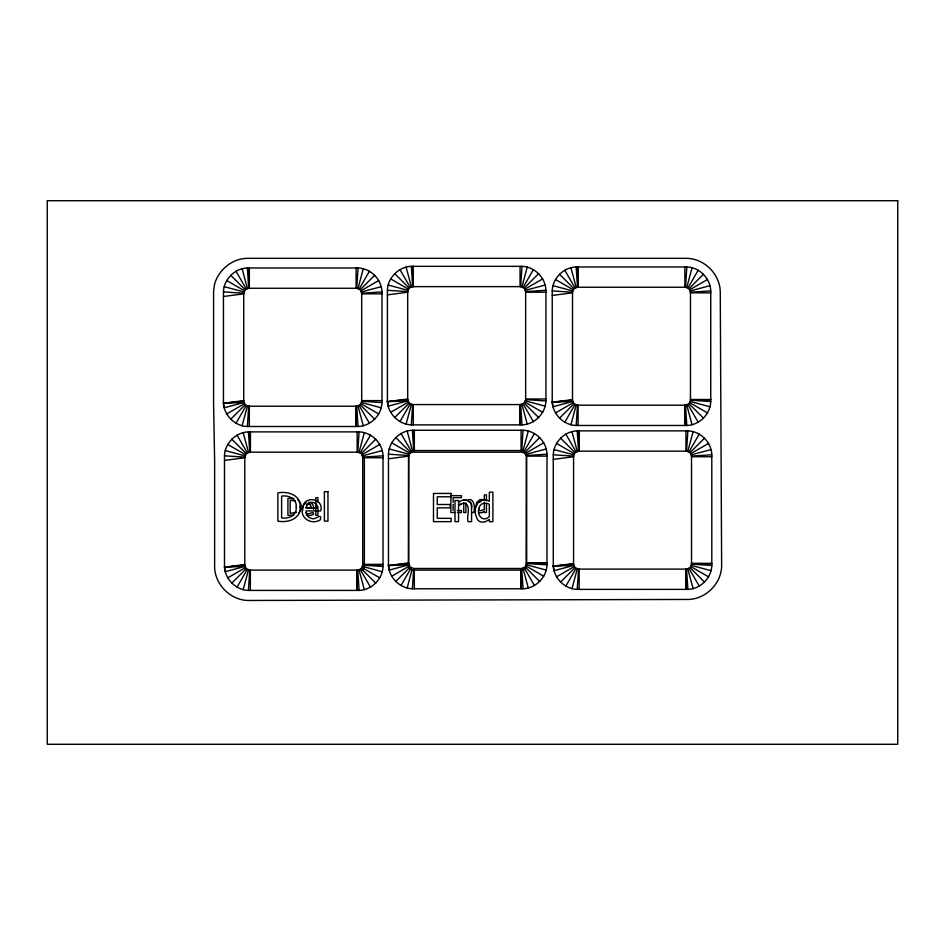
<?xml version="1.0" encoding="UTF-8"?>
<svg xmlns="http://www.w3.org/2000/svg" width="945" height="945" viewBox="0 0 945 945"><rect width="100%" height="100%" fill="white"/><g stroke="black" fill="none" stroke-linecap="round" stroke-linejoin="round"><path stroke-width="1.42" d="M249.315 288.343L249.326 267.978L249.326 288.26M250.354 452.253L250.366 431.889L250.366 452.171M413.272 286.713L413.272 266.348L413.272 286.63M414.312 450.623L414.323 430.258L414.323 450.541M520.069 404.507L520.057 424.872L520.057 404.578M521.108 569.87L521.097 588.77L521.097 569.941M578.092 287.327L578.104 266.962L578.104 287.245M579.143 451.237L579.155 430.873L579.155 451.155M685.94 569.02L685.928 589.385L685.928 569.103M247.377 426.502L358.037 426.502C370.605 426.16 381.638 415.138 381.969 402.57L381.969 291.91C381.638 279.342 370.605 268.309 358.037 267.978L247.377 267.978C234.809 268.309 223.788 279.342 223.445 291.91L223.445 403.267C224.213 415.552 235.045 426.16 247.377 426.502L248.712 406.208L356.714 406.208L360.222 404.755L361.687 401.235L361.687 293.233L360.222 289.725L356.714 288.26L248.712 288.26L245.192 289.725L243.739 293.233L243.739 401.235L245.192 404.755L248.712 406.208M248.429 590.412L359.088 590.412C371.657 590.07 382.678 579.049 383.02 566.48L383.02 455.821C382.678 443.252 371.657 432.219 359.088 431.889L248.429 431.889C235.86 432.219 224.839 443.252 224.497 455.821L224.497 567.177C225.264 579.462 236.096 590.07 248.429 590.412L249.763 570.118L357.753 570.118L361.273 568.666L362.726 565.145L362.726 457.144L361.273 453.635L357.753 452.171L249.763 452.171L246.243 453.635L244.779 457.144L244.779 565.145L246.243 568.666L249.763 570.118M358.037 267.978L356.714 288.26L356.111 288.343L356.1 267.978M359.088 431.889L357.753 452.171L357.151 452.253L357.151 431.889M411.335 424.872L521.994 424.872C534.563 424.529 545.584 413.508 545.927 400.94L545.927 290.28C545.584 277.712 534.563 266.679 521.994 266.348L411.335 266.348C398.766 266.679 387.745 277.712 387.403 290.28L387.403 401.637C388.171 413.922 399.003 424.529 411.335 424.872L412.67 404.578L520.66 404.578L524.18 403.125L525.644 399.605L525.644 291.603L524.18 288.095L520.66 286.63L412.67 286.63L409.15 288.095L407.697 291.603L407.697 399.605L409.15 403.125L412.67 404.578M412.386 588.77L523.046 588.77C535.614 588.44 546.635 577.419 546.978 564.85L546.978 454.191C546.635 441.622 535.614 430.589 523.046 430.258L412.386 430.258C399.818 430.589 388.797 441.622 388.454 454.191L388.454 565.547C389.222 577.832 400.042 588.44 412.386 588.77L413.615 569.941M521.994 266.348L520.66 286.63L520.069 286.713L520.057 266.348M523.046 430.258L521.711 450.541L521.108 450.623L521.097 430.258M576.166 425.474L686.826 425.474C699.394 425.144 710.416 414.111 710.746 401.542L710.746 290.895C710.416 278.326 699.394 267.293 686.826 266.962L576.166 266.962C563.598 267.293 552.565 278.326 552.234 290.895L552.234 402.251C553.002 414.536 563.822 425.144 576.166 425.474L577.489 405.192L685.491 405.192L689.011 403.739L690.464 400.219L690.464 292.218L689.011 288.697L685.491 287.245L577.489 287.245L573.969 288.697L572.516 292.218L572.516 400.219L573.969 403.739L577.489 405.192M577.206 589.385L687.865 589.385C700.434 589.054 711.467 578.021 711.798 565.453L711.798 454.793C711.467 442.225 700.434 431.204 687.865 430.873L577.206 430.873C564.637 431.204 553.616 442.225 553.286 454.793L553.286 566.161C554.042 578.434 564.874 589.054 577.206 589.385L578.541 569.103L686.543 569.103L690.063 567.65L691.516 564.13L691.516 456.128L690.063 452.608L686.543 451.155L578.541 451.155L575.021 452.608L573.568 456.128L573.568 564.13L575.021 567.65L578.541 569.103M686.826 266.962L685.491 287.245L684.889 287.327L684.877 266.962M687.865 430.873L686.543 451.155L685.94 451.237L685.928 430.873M475.819 506.296L476.764 502.267L480.119 499.633A5.753 5.753 0 0 1 484.312 500.377L484.312 494.885L486.451 494.885L486.451 500.767M408.736 455.514L410.201 451.993L413.709 450.541L521.711 450.541L525.231 451.993L526.684 455.514L526.684 563.515L525.231 567.035L521.711 568.488L413.709 568.488L410.201 567.035L408.736 563.515L408.736 455.514L388.454 454.191M302.613 508.221L303.121 506.024M242.121 425.805L247.425 406.043M243.172 589.715L248.476 569.953M358.001 288.438L363.293 268.663M359.041 452.348L364.345 432.574M406.078 424.175L411.382 404.413M407.13 588.085L412.044 569.729M521.947 286.808L527.251 267.033M522.998 450.706L528.302 430.944M570.91 424.789L576.202 405.027M571.961 588.7L577.253 568.937M686.779 287.41L692.071 267.648M687.83 451.32L693.122 431.558M235.99 423.265L246.22 405.547M359.194 288.934L369.424 271.215M237.041 587.176L247.271 569.457M360.246 452.844L370.475 435.113M399.948 421.635L410.177 403.917M523.152 287.304L533.382 269.585M400.999 585.546L411.229 567.827M524.203 451.214L534.433 433.483M564.779 422.25L575.009 404.531M687.984 287.906L698.213 270.187M565.819 586.16L576.048 568.429M689.023 451.816L699.253 434.098M299.199 512.722C302.223 508.989 301.975 502.575 297.805 499.763M303.546 505.114L306.121 502.752M230.722 419.226L245.192 404.755M360.222 289.725L374.692 275.255M394.679 417.595L409.15 403.125M524.18 288.095L538.65 273.625M231.773 583.136L246.243 568.666M361.273 453.635L375.744 439.165M395.731 581.506L409.161 568.063M525.231 451.993L539.701 437.535M559.511 418.21L573.969 403.739M689.011 288.697L703.482 274.227M560.55 582.108L575.021 567.65M690.063 452.608L704.521 438.137M479.458 502.161L480.745 501.535M466.818 500.519C474.13 495.912 475.382 508.268 473.693 512.533L471.567 512.533M361.014 290.753L378.732 280.523M226.682 413.957L244.401 403.728M524.971 289.123L542.69 278.893M390.639 412.327L408.358 402.097M362.065 454.663L379.784 444.433M689.803 289.737L707.521 279.496M227.733 577.867L245.452 567.638M555.459 412.941L573.19 402.7M526.022 453.033L543.741 442.803M391.691 576.237L408.145 566.728M690.842 453.635L708.573 443.406M556.51 576.84L574.229 566.61M296.553 512.261L290.162 513.383L290.162 500.354L295.407 500.909M306.924 504.311L310.35 504.606L311.496 507.571L306.133 507.571M361.51 291.946L381.272 286.654M525.467 290.316L545.23 285.024M690.299 290.93L710.061 285.638M362.561 455.856L382.323 450.564M526.519 454.226L546.281 448.934M691.35 454.84L711.112 449.548M223.445 296.494L243.81 293.836M387.403 294.864L407.767 292.206M552.234 295.466L572.599 292.82M243.739 400.621L223.445 403.267L243.904 402.523L224.142 407.827L223.445 402.57M387.403 400.94L388.1 406.185L407.862 400.893L387.403 401.637L407.697 398.991M572.516 399.605L552.234 402.251L572.682 401.507L552.919 406.799L552.234 401.542M224.497 460.404L244.861 457.746M388.454 458.774L408.819 456.116M553.286 459.376L573.65 456.73M244.779 564.531L224.497 567.177L244.956 566.433L225.193 571.725L224.497 566.48M388.454 564.85L389.151 570.095L408.913 564.803L388.454 565.547L408.736 562.901M573.568 563.515L553.286 566.161L573.733 565.417L553.971 570.709L553.286 565.453M223.54 403.255L243.739 401.235M387.403 401.637L407.697 399.605M552.317 402.239L572.516 400.219M224.591 567.165L244.779 565.145M388.454 565.547L408.736 563.515M553.368 566.149L573.568 564.13M381.969 291.91L361.687 293.233L361.604 293.836L381.969 293.848M545.927 290.28L525.644 291.603L525.562 292.206L545.927 292.218M710.746 290.895L690.464 292.218L690.382 292.82L710.746 292.832M383.02 455.821L362.726 457.144L362.656 457.746L383.02 457.758M546.978 454.191L526.684 455.514L526.613 456.116L546.978 456.128M711.798 454.793L691.516 456.128L691.433 456.73L711.798 456.742M293.682 515.249L287.918 515.308L287.918 498.428L293.895 498.511M525.562 399.003L545.927 398.991M361.604 400.633L381.969 400.621M463.735 499.87L465.873 499.87M458.29 504.264L460.865 504.264M457.274 510.536L461.432 510.536L461.432 512.533L457.474 512.533M454.84 512.533L450.871 512.533L450.871 495.641L461.432 495.641L461.432 497.637L453.116 497.637L453.116 502.267M526.684 562.901L546.978 562.901L526.613 562.913M362.656 564.543L383.02 564.531L362.726 564.531M552.234 290.895L572.516 292.218M387.403 290.28L407.697 291.603M223.445 291.91L243.739 293.233M690.464 400.219L710.746 401.542M525.644 399.605L545.927 400.94M361.687 401.235L381.969 402.57M553.286 454.793L573.568 456.128M224.497 455.821L244.779 457.144M691.516 564.13L711.798 565.453M526.684 563.515L546.978 564.85M362.726 565.145L383.02 566.48M308.495 502.291C312.216 501.972 314.118 505.988 313.575 509.201M306.322 515.179L310.279 515.521L313.338 514.541C314.555 509.379 308.082 516.502 305.908 512.58M552.919 285.638L572.682 290.93M388.1 285.024L407.862 290.316M690.299 401.507L710.061 406.799M224.142 286.654L243.904 291.946M525.467 400.893L545.23 406.185M553.971 449.548L573.733 454.84M361.51 402.523L381.272 407.827M389.151 448.934L408.913 454.226M691.35 565.417L711.112 570.709M225.193 450.564L244.956 455.856M526.519 564.803L546.281 570.095M362.561 566.433L382.323 571.725M555.459 279.496L573.19 289.737M689.803 402.7L707.521 412.941M390.639 278.893L408.358 289.123M524.971 402.097L542.69 412.327M556.51 443.406L574.229 453.635M226.682 280.523L244.401 290.753M690.842 566.61L708.573 576.84M361.014 403.728L378.732 413.957M391.691 442.803L409.409 453.033M526.022 566.008L543.741 576.237M227.733 444.433L245.452 454.663M362.065 567.638L379.784 577.867M559.511 274.227L573.969 288.697M689.011 403.739L703.482 418.21M560.55 438.137L575.021 452.608M690.063 567.65L704.521 582.108M394.679 273.625L409.15 288.095M524.18 403.125L538.65 417.595M395.731 437.535L410.201 451.993M525.231 567.035L539.701 581.506M230.722 275.255L245.192 289.725M360.222 404.755L374.692 419.226M231.773 439.165L246.243 453.635M361.273 568.666L375.744 583.136M687.984 404.531L698.213 422.25M564.779 270.187L575.009 287.906M689.023 568.429L699.253 586.16M565.819 434.098L576.048 451.816M523.152 403.917L533.382 421.635M399.948 269.585L410.177 287.304M524.203 567.827L534.433 585.546M400.999 433.483L411.229 451.214M359.194 405.547L369.424 423.265M235.99 271.215L246.22 288.934M360.246 569.457L370.475 587.176M237.041 435.113L247.271 452.844M686.779 405.027L692.071 424.789M687.83 568.937L693.122 588.7M570.91 267.648L576.202 287.41M571.961 431.558L577.253 451.32M521.947 404.413L527.251 424.175M522.998 568.323L528.302 588.085M406.078 267.033L411.382 286.808M407.13 430.944L412.422 450.706M358.001 406.043L363.293 425.805M359.041 569.953L364.345 589.715M242.121 268.663L247.425 288.438M243.172 432.574L248.476 452.348M302.636 509.048L302.731 510.536M685.491 405.192L686.826 425.474M686.543 569.103L687.865 589.385M576.166 266.962L577.489 287.245M577.206 430.873L578.541 451.155M520.66 404.578L521.994 424.872M521.805 569.941L523.046 588.77M411.335 266.348L412.67 286.63M412.386 430.258L413.709 450.541M356.714 406.208L358.037 426.502M357.753 570.118L359.088 590.412M247.377 267.978L248.712 288.26M248.429 431.889L249.763 452.171M471.602 507.926C472.831 500.377 462.932 497.224 458.538 502.846L458.538 500.496L454.982 500.496L454.982 521.652L458.538 521.652L458.538 505.858L461.29 504.004A6.072 6.072 0 0 1 465.235 503.39C471.319 506.496 466.228 516.584 468.047 521.652L471.602 521.652L471.484 503.697L469.878 501.606A3.638 3.638 0 0 0 468.354 501.653M579.155 569.103L579.155 589.385M578.104 405.192L578.104 425.474M486.451 503.709L486.451 512.533L484.312 512.533L484.312 511.245L481.655 512.769L479.528 512.781A4.063 4.063 0 0 1 478.619 512.45M484.312 502.149L484.312 509.449L480.284 510.784A2.327 2.327 0 0 1 478.737 509.674M465.873 503.071L465.873 512.533L463.735 512.533L463.735 502.681M453.116 504.264L453.116 510.536M414.323 569.941L414.323 588.77M413.272 404.578L413.272 424.872M317.91 502.078L317.91 497.661L315.784 497.661L315.784 515.308L317.91 515.308L317.91 506.485M250.366 570.118L250.366 590.412M249.326 406.208L249.326 426.502M364.179 456.707A4.973 4.973 0 0 1 364.345 457.994L364.345 565.984A4.973 4.973 0 0 1 361.864 570.296M356.111 406.137L356.1 426.502L356.1 406.208M357.151 570.036L357.151 590.412L357.151 570.118M684.889 405.11L684.877 425.474L684.877 405.192M302.731 507.583C299.305 518.191 311.767 525.361 320.32 519.844C322.351 511.682 315.287 520.707 311.496 518.392C307.916 517.966 305.837 514.293 306.062 510.914L320.721 510.914C324.265 498.228 304.077 495.038 302.731 507.583M475.335 508.634L475.288 513.749L477.331 519.419A6.792 6.792 0 0 0 481.348 522.065L484.903 522.042L489.333 519.49L489.333 521.652L492.9 521.652L492.9 492.18L489.333 492.18L489.333 501.346A9.615 9.615 0 0 0 482.328 500.106L477.863 502.858L475.335 508.634M296.21 506.992C297.179 515.202 288.615 519.242 281.622 517.907L281.622 496.137C288.568 494.837 297.073 498.865 296.21 506.992M300.108 507.052C300.829 519.124 287.575 523.046 277.877 521.132L277.877 492.924C287.552 490.857 301.065 495.097 300.108 507.052M479.209 507.737C475.867 514.801 483.249 522.998 489.333 516.502L489.333 504.299C485.765 502.078 480.013 503.047 479.209 507.737M214.527 284.291L213.582 291.473L213.582 403.456L214.633 460.546L214.633 567.992C215.566 585.097 230.592 599.957 247.767 600.465L688.503 599.449C705.88 598.941 721.13 583.691 721.637 566.315L720.255 291.462C719.747 274.085 704.497 258.847 687.133 258.339L246.716 258.339C231.761 258.824 218.519 270.022 214.527 284.291M408.523 455.856L408.358 565.145A4.973 4.973 0 0 0 413.331 570.118L521.333 570.118A4.973 4.973 0 0 0 526.129 566.433L526.306 457.144A4.973 4.973 0 0 0 521.333 452.171L413.331 452.171A4.973 4.973 0 0 0 409.02 454.663L408.523 455.856M306.593 505.835L306.062 508.186L317.26 508.186C318.288 501.689 308.613 500.2 306.593 505.835M897.75 200.718L47.25 200.718L47.25 744.282L897.75 744.282L897.75 200.718M710.746 399.605L690.464 399.605L710.746 399.605M327.962 491.648L324.395 491.648L324.395 521.132L327.962 521.132L327.962 491.648M451.131 493.444L433.495 493.444L433.495 521.652L451.131 521.652L451.131 518.321L437.252 518.321L437.252 507.843L450.186 507.843L450.186 504.512L437.252 504.512L437.252 496.786L451.131 496.786L451.131 493.444M711.798 563.515L691.516 563.515L711.798 563.515"/></g></svg>
